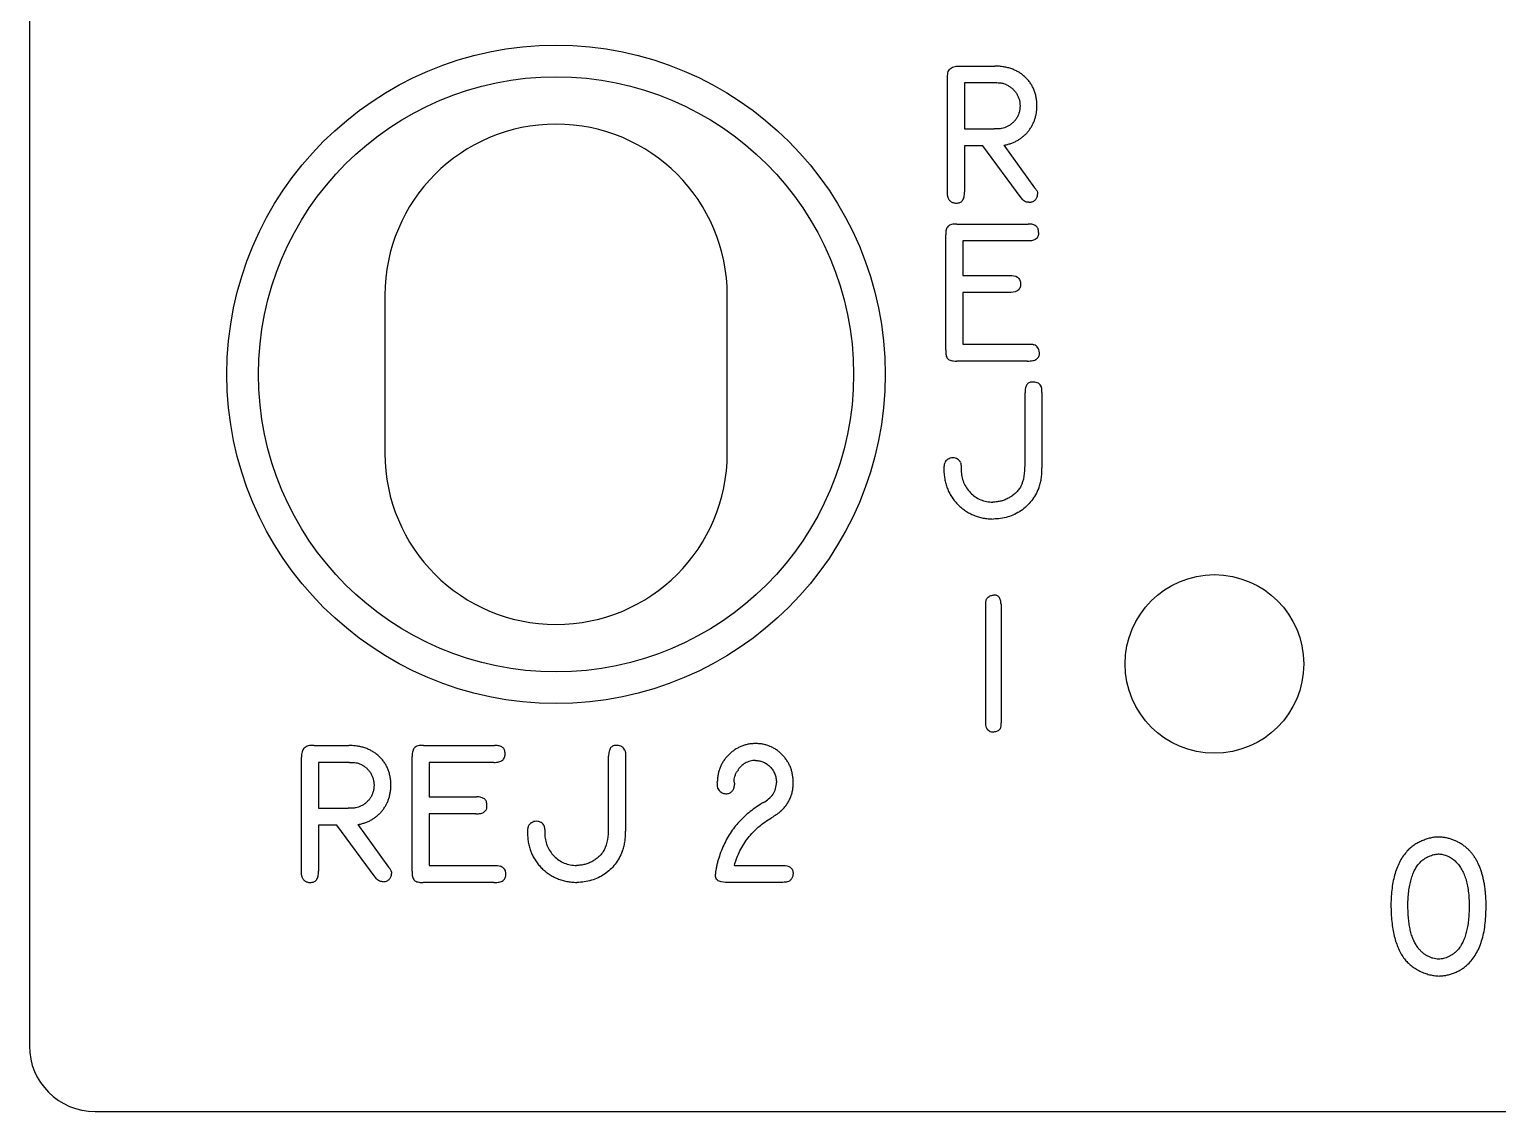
# Model space of a CAD drawing. Header units: inches. Extents: x -6.75 to 0, y -1.75 to 1.53.
# Drawn here: x -6.75 to -5.356, y -0.074 to 0.954 of the extents above; entities that cross this region are included whole.
import ezdxf

# ---------------------------------------------------------------- set-up
doc = ezdxf.new("R2010")
doc.units = ezdxf.units.IN
doc.header["$MEASUREMENT"] = 0

msp = doc.modelspace()

# ---------------------------------------------------------------- linework, layer by layer
at = {"color": 1, "linetype": 'Continuous', "lineweight": 25}
for p, q in [((-6.75, 1.4639), (-6.75, -0.0111)), ((-5.8783, 0.8003), (-5.8783, 0.9078)), ((-5.8665, 0.9191), (-5.8334, 0.9191)), ((-5.8328, 0.903), (-5.8622, 0.903)), ((-5.8622, 0.903), (-5.8622, 0.8594)), ((-5.8622, 0.8594), (-5.8342, 0.8594)), ((-5.8622, 0.8433), (-5.8622, 0.7996)), ((-5.8449, 0.8433), (-5.8622, 0.8433)), ((-5.8085, 0.7941), (-5.8449, 0.8433)), ((-5.825, 0.8439), (-5.7958, 0.8036)), ((-5.8695, 0.7691), (-5.8019, 0.7691)), ((-5.8801, 0.6496), (-5.8801, 0.7587)), ((-5.864, 0.753), (-5.864, 0.7202)), ((-5.8026, 0.753), (-5.864, 0.753)), ((-5.864, 0.7202), (-5.8191, 0.7202)), ((-6.4125, 0.7014), (-6.4125, 0.5514)), ((-6.0875, 0.5514), (-6.0875, 0.7014)), ((-5.864, 0.7042), (-5.864, 0.655)), ((-5.8198, 0.7042), (-5.864, 0.7042)), ((-5.864, 0.655), (-5.8017, 0.655)), ((-5.8026, 0.639), (-5.8699, 0.639)), ((-5.8048, 0.54), (-5.8048, 0.6088)), ((-5.7887, 0.609), (-5.7888, 0.5377)), ((-5.8419, 0.2956), (-5.8419, 0.4075)), ((-5.8276, 0.4081), (-5.8276, 0.2957)), ((-6.4797, 0.2741), (-6.4467, 0.2741)), ((-6.3759, 0.2741), (-6.3083, 0.2741)), ((-6.4916, 0.1553), (-6.4916, 0.2628)), ((-6.446, 0.258), (-6.4755, 0.258)), ((-6.4755, 0.258), (-6.4755, 0.2144)), ((-6.3866, 0.1546), (-6.3866, 0.2637)), ((-6.3705, 0.258), (-6.3705, 0.2252)), ((-6.3091, 0.258), (-6.3705, 0.258)), ((-6.2001, 0.195), (-6.2001, 0.2638)), ((-6.184, 0.264), (-6.1841, 0.1927)), ((-6.0807, 0.2383), (-6.0807, 0.2371)), ((-6.3705, 0.2252), (-6.3255, 0.2252)), ((-6.4755, 0.2144), (-6.4475, 0.2144)), ((-6.3705, 0.2092), (-6.3705, 0.16)), ((-6.3263, 0.2092), (-6.3705, 0.2092)), ((-6.4755, 0.1983), (-6.4755, 0.1546)), ((-6.4582, 0.1983), (-6.4755, 0.1983)), ((-6.4218, 0.1491), (-6.4582, 0.1983)), ((-6.4383, 0.1989), (-6.409, 0.1586)), ((-5.4122, 0.171), (-5.4121, 0.171)), ((-6.3705, 0.16), (-6.3082, 0.16)), ((-6.0807, 0.16), (-6.0341, 0.16)), ((-6.3091, 0.144), (-6.3763, 0.144)), ((-6.036, 0.144), (-6.0871, 0.144)), ((-6.6875, -0.0736), (-5.3375, -0.0736))]:
    msp.add_line(p, q, dxfattribs=at)
for centre, radius in [((-6.25, 0.6264), 0.3125), ((-6.25, 0.6264), 0.2825), ((-5.625, 0.3514), 0.0848)]:
    msp.add_circle(centre, radius, dxfattribs=at)
for centre, radius, start, end in [((-6.25, 0.7014), 0.1625, 0, 180), ((-6.25, 0.5514), 0.1625, 180, 0), ((-6.6875, -0.0111), 0.0625, 180, 270)]:
    msp.add_arc(centre, radius, start, end, dxfattribs=at)
for points, knots in [([(-5.8783, 0.9078), (-5.8784, 0.9094), (-5.8784, 0.911), (-5.8776, 0.9142), (-5.8768, 0.9156), (-5.8744, 0.9178), (-5.8728, 0.9184), (-5.8697, 0.9191), (-5.8681, 0.9191), (-5.8665, 0.9191)], [0, 0, 0, 0, 0.25, 0.25, 0.5, 0.5, 0.75, 0.75, 1, 1, 1, 1]), ([(-5.7935, 0.8816), (-5.7935, 0.883), (-5.7936, 0.8857), (-5.7942, 0.8896), (-5.7951, 0.8933), (-5.7964, 0.8968), (-5.7979, 0.9001), (-5.7998, 0.9031), (-5.8021, 0.906), (-5.8047, 0.9086), (-5.8075, 0.9111), (-5.8105, 0.9132), (-5.8138, 0.9149), (-5.8173, 0.9164), (-5.821, 0.9176), (-5.825, 0.9184), (-5.8291, 0.9189), (-5.832, 0.919), (-5.8334, 0.9191)], [0, 0, 0, 0, 0.066973, 0.130798, 0.192516, 0.252737, 0.311919, 0.370508, 0.42962, 0.489933, 0.550435, 0.610788, 0.671641, 0.733202, 0.796041, 0.861499, 0.929372, 1, 1, 1, 1]), ([(-5.8223, 0.9012), (-5.8231, 0.9016), (-5.8239, 0.9019), (-5.8248, 0.9022), (-5.8259, 0.9025), (-5.827, 0.9027), (-5.8281, 0.9029), (-5.8297, 0.903), (-5.8312, 0.903), (-5.8328, 0.903)], [0, 0, 0, 0, 0.0000688411, 0.0000688411, 0.0000688411, 0.0001561212, 0.0001561212, 0.0001561212, 0.0002739512, 0.0002739512, 0.0002739512, 0.0002739512]), ([(-5.8223, 0.9012), (-5.8213, 0.9007), (-5.8195, 0.8998), (-5.817, 0.8979), (-5.8148, 0.8957), (-5.813, 0.8933), (-5.8115, 0.8905), (-5.8103, 0.8876), (-5.8097, 0.8846), (-5.8096, 0.8825), (-5.8095, 0.8814)], [0, 0, 0, 0, 0.125904, 0.249604, 0.372836, 0.49813, 0.624034, 0.747355, 0.872016, 1, 1, 1, 1]), ([(-5.825, 0.8439), (-5.8238, 0.8441), (-5.8215, 0.8446), (-5.8182, 0.8456), (-5.815, 0.8469), (-5.8121, 0.8483), (-5.8093, 0.8501), (-5.8067, 0.852), (-5.8043, 0.8542), (-5.8021, 0.8567), (-5.8001, 0.8593), (-5.7983, 0.862), (-5.7969, 0.8649), (-5.7956, 0.868), (-5.7947, 0.8712), (-5.794, 0.8745), (-5.7936, 0.878), (-5.7935, 0.8804), (-5.7935, 0.8816)], [0, 0, 0, 0, 0.066823, 0.131788, 0.194663, 0.256363, 0.316702, 0.377259, 0.437653, 0.498791, 0.559666, 0.620287, 0.681045, 0.741769, 0.803758, 0.867274, 0.932523, 1, 1, 1, 1]), ([(-5.8095, 0.8814), (-5.8096, 0.8804), (-5.8097, 0.8783), (-5.8103, 0.8752), (-5.8113, 0.8724), (-5.8127, 0.8696), (-5.8145, 0.8672), (-5.8166, 0.865), (-5.819, 0.8631), (-5.8208, 0.8621), (-5.8217, 0.8616)], [0, 0, 0, 0, 0.129766, 0.254879, 0.378796, 0.503888, 0.628963, 0.751585, 0.874137, 1, 1, 1, 1]), ([(-5.8217, 0.8616), (-5.8225, 0.8612), (-5.8241, 0.8604), (-5.8264, 0.8598), (-5.8284, 0.8596), (-5.8301, 0.8594), (-5.8321, 0.8594), (-5.8335, 0.8594), (-5.8342, 0.8594)], [0, 0, 0, 0, 0.211517, 0.424706, 0.540005, 0.674698, 0.828583, 1, 1, 1, 1]), ([(-5.8781, 0.7949), (-5.8782, 0.7953), (-5.8783, 0.7958), (-5.8783, 0.7962), (-5.8783, 0.7967), (-5.8783, 0.7972), (-5.8783, 0.7976), (-5.8783, 0.7985), (-5.8783, 0.7994), (-5.8783, 0.8003)], [0, 0, 0, 0, 0.000034626, 0.000034626, 0.000034626, 0.0000690901, 0.0000690901, 0.0000690901, 0.0001376186, 0.0001376186, 0.0001376186, 0.0001376186]), ([(-5.8781, 0.7949), (-5.878, 0.7945), (-5.8778, 0.7936), (-5.8772, 0.7925), (-5.8764, 0.7914), (-5.8754, 0.7906), (-5.8742, 0.7899), (-5.873, 0.7894), (-5.8716, 0.789), (-5.8707, 0.789), (-5.8702, 0.789)], [0, 0, 0, 0, 0.123382, 0.242383, 0.362517, 0.483943, 0.610435, 0.7381, 0.865248, 1, 1, 1, 1]), ([(-5.8702, 0.789), (-5.8695, 0.789), (-5.8683, 0.789), (-5.8667, 0.7895), (-5.8652, 0.7902), (-5.8641, 0.7914), (-5.8632, 0.793), (-5.8626, 0.7949), (-5.8623, 0.7971), (-5.8622, 0.7987), (-5.8622, 0.7996)], [0, 0, 0, 0, 0.124533, 0.234464, 0.339256, 0.44299, 0.557001, 0.686182, 0.832719, 1, 1, 1, 1]), ([(-5.8011, 0.7897), (-5.8005, 0.7897), (-5.7994, 0.7898), (-5.7979, 0.7902), (-5.7965, 0.7909), (-5.7952, 0.7918), (-5.7942, 0.793), (-5.7935, 0.7943), (-5.793, 0.7958), (-5.7929, 0.7969), (-5.7929, 0.7974)], [0, 0, 0, 0, 0.135646, 0.261721, 0.384461, 0.506394, 0.629134, 0.747998, 0.871067, 1, 1, 1, 1]), ([(-5.7958, 0.8036), (-5.7957, 0.8035), (-5.7957, 0.8034), (-5.7956, 0.8033), (-5.7955, 0.8032), (-5.7955, 0.8032), (-5.7954, 0.8031), (-5.7953, 0.8029), (-5.7951, 0.8028), (-5.795, 0.8026)], [0, 0, 0, 0, 0.00000791584, 0.00000791584, 0.00000791584, 0.00001586224, 0.00001586224, 0.00001586224, 0.0000314498, 0.0000314498, 0.0000314498, 0.0000314498]), ([(-5.795, 0.8026), (-5.7944, 0.8019), (-5.7938, 0.8011), (-5.793, 0.7994), (-5.7929, 0.7984), (-5.7929, 0.7974)], [0, 0, 0, 0, 0.5, 0.5, 1, 1, 1, 1]), ([(-5.8011, 0.7897), (-5.8026, 0.7897), (-5.8042, 0.7899), (-5.8067, 0.7917), (-5.8076, 0.7929), (-5.8085, 0.7941)], [0, 0, 0, 0, 0.5, 0.5, 1, 1, 1, 1]), ([(-5.8695, 0.7691), (-5.8704, 0.7691), (-5.8721, 0.7691), (-5.8745, 0.7688), (-5.8764, 0.7681), (-5.878, 0.767), (-5.8791, 0.7655), (-5.8798, 0.7636), (-5.8802, 0.7612), (-5.8801, 0.7596), (-5.8801, 0.7587)], [0, 0, 0, 0, 0.158475, 0.290809, 0.404793, 0.504294, 0.603438, 0.71593, 0.846951, 1, 1, 1, 1]), ([(-5.7919, 0.7612), (-5.7919, 0.7618), (-5.7919, 0.763), (-5.7924, 0.7647), (-5.7932, 0.7661), (-5.7943, 0.7673), (-5.7958, 0.7681), (-5.7975, 0.7687), (-5.7996, 0.769), (-5.8011, 0.7691), (-5.8019, 0.7691)], [0, 0, 0, 0, 0.127949, 0.244376, 0.350945, 0.457708, 0.570541, 0.696023, 0.83727, 1, 1, 1, 1]), ([(-5.7919, 0.7612), (-5.7919, 0.7599), (-5.792, 0.7586), (-5.7931, 0.7562), (-5.794, 0.7552), (-5.7974, 0.7532), (-5.8001, 0.753), (-5.8026, 0.753)], [0, 0, 0, 0, 0.25, 0.25, 0.5, 0.5, 1, 1, 1, 1]), ([(-5.8091, 0.7121), (-5.8091, 0.7108), (-5.8092, 0.7095), (-5.8103, 0.7072), (-5.8112, 0.7062), (-5.8146, 0.7043), (-5.8173, 0.7042), (-5.8198, 0.7042)], [0, 0, 0, 0, 0.25, 0.25, 0.5, 0.5, 1, 1, 1, 1]), ([(-5.8191, 0.7202), (-5.8166, 0.7202), (-5.814, 0.72), (-5.8109, 0.7179), (-5.8101, 0.7169), (-5.8092, 0.7146), (-5.8091, 0.7133), (-5.8091, 0.7121)], [0, 0, 0, 0, 0.5, 0.5, 0.75, 0.75, 1, 1, 1, 1]), ([(-5.8801, 0.6496), (-5.8801, 0.6487), (-5.8802, 0.647), (-5.8799, 0.6446), (-5.8793, 0.6427), (-5.8782, 0.6411), (-5.8767, 0.64), (-5.8748, 0.6393), (-5.8724, 0.639), (-5.8708, 0.639), (-5.8699, 0.639)], [0, 0, 0, 0, 0.1575555, 0.290235, 0.4036457, 0.503589, 0.6031726, 0.7146687, 0.8462716, 1, 1, 1, 1]), ([(-5.8026, 0.639), (-5.8017, 0.639), (-5.8, 0.639), (-5.7975, 0.6393), (-5.7955, 0.6399), (-5.7938, 0.6407), (-5.7925, 0.6419), (-5.7916, 0.6434), (-5.7911, 0.6451), (-5.7911, 0.6463), (-5.7911, 0.6469)], [0, 0, 0, 0, 0.173125, 0.323785, 0.453731, 0.568336, 0.6727, 0.774463, 0.880539, 1, 1, 1, 1]), ([(-5.7911, 0.6469), (-5.7912, 0.6478), (-5.7914, 0.6495), (-5.7925, 0.6517), (-5.7942, 0.6535), (-5.7956, 0.6541), (-5.7964, 0.6545)], [0, 0, 0, 0, 0.269511, 0.509617, 0.744319, 1, 1, 1, 1]), ([(-5.7968, 0.6191), (-5.7974, 0.6191), (-5.7986, 0.6191), (-5.8003, 0.6187), (-5.8018, 0.6179), (-5.803, 0.6168), (-5.8038, 0.6152), (-5.8044, 0.6134), (-5.8048, 0.6112), (-5.8048, 0.6097), (-5.8048, 0.6088)], [0, 0, 0, 0, 0.1276062, 0.2399792, 0.3449207, 0.4497112, 0.5632677, 0.6902105, 0.834838, 1, 1, 1, 1]), ([(-5.7893, 0.6145), (-5.7897, 0.6152), (-5.7904, 0.6165), (-5.7921, 0.618), (-5.7943, 0.6189), (-5.7959, 0.619), (-5.7968, 0.6191)], [0, 0, 0, 0, 0.248224, 0.482022, 0.725814, 1, 1, 1, 1]), ([(-5.7887, 0.609), (-5.7887, 0.6097), (-5.7888, 0.6109), (-5.7889, 0.6125), (-5.789, 0.6136), (-5.7892, 0.6142), (-5.7893, 0.6145)], [0, 0, 0, 0, 0.377153, 0.64151, 0.831505, 1, 1, 1, 1]), ([(-5.8732, 0.5471), (-5.8741, 0.547), (-5.8758, 0.5469), (-5.878, 0.5458), (-5.88, 0.5443), (-5.8807, 0.5429), (-5.881, 0.5422)], [0, 0, 0, 0, 0.259101, 0.518479, 0.768719, 1, 1, 1, 1]), ([(-5.866, 0.5426), (-5.8663, 0.5432), (-5.8669, 0.5445), (-5.8688, 0.5459), (-5.8709, 0.5469), (-5.8724, 0.547), (-5.8732, 0.5471)], [0, 0, 0, 0, 0.227779, 0.475376, 0.73674, 1, 1, 1, 1]), ([(-5.881, 0.5422), (-5.8812, 0.5418), (-5.8815, 0.5409), (-5.8817, 0.5394), (-5.8818, 0.5376), (-5.8818, 0.5362), (-5.8818, 0.5355)], [0, 0, 0, 0, 0.1832499, 0.4073164, 0.6790368, 1, 1, 1, 1]), ([(-5.8818, 0.5355), (-5.8818, 0.5339), (-5.8816, 0.5307), (-5.8809, 0.526), (-5.8798, 0.5215), (-5.8783, 0.5172), (-5.8764, 0.5132), (-5.874, 0.5094), (-5.8713, 0.5057), (-5.8683, 0.5024), (-5.8649, 0.4994), (-5.8612, 0.4967), (-5.8574, 0.4944), (-5.8533, 0.4925), (-5.849, 0.491), (-5.8445, 0.4899), (-5.8398, 0.4892), (-5.8366, 0.4891), (-5.8349, 0.489)], [0, 0, 0, 0, 0.066702, 0.131354, 0.193974, 0.255188, 0.315604, 0.376052, 0.437079, 0.499173, 0.561293, 0.6224, 0.683112, 0.743876, 0.805327, 0.86832, 0.932914, 1, 1, 1, 1]), ([(-5.866, 0.5426), (-5.8659, 0.542), (-5.8658, 0.5414), (-5.8657, 0.5408), (-5.8656, 0.5402), (-5.8655, 0.5396), (-5.8655, 0.539), (-5.8654, 0.5378), (-5.8654, 0.5366), (-5.8654, 0.5353)], [0, 0, 0, 0, 0.0000465296, 0.0000465296, 0.0000465296, 0.0000932337, 0.0000932337, 0.0000932337, 0.0001859526, 0.0001859526, 0.0001859526, 0.0001859526]), ([(-5.8654, 0.5353), (-5.8653, 0.5334), (-5.8652, 0.5314), (-5.8644, 0.5275), (-5.8639, 0.5257), (-5.8616, 0.5201), (-5.8594, 0.5168), (-5.8538, 0.5112), (-5.8505, 0.5089), (-5.8451, 0.5066), (-5.8432, 0.5061), (-5.8393, 0.5053), (-5.8373, 0.5052), (-5.8353, 0.505)], [0, 0, 0, 0, 0.125, 0.125, 0.25, 0.25, 0.5, 0.5, 0.75, 0.75, 0.875, 0.875, 1, 1, 1, 1]), ([(-5.8087, 0.52), (-5.8071, 0.523), (-5.8061, 0.5264), (-5.805, 0.5332), (-5.8049, 0.5366), (-5.8048, 0.54)], [0, 0, 0, 0, 0.5, 0.5, 1, 1, 1, 1]), ([(-5.7918, 0.5182), (-5.7913, 0.5197), (-5.7903, 0.5226), (-5.7893, 0.5273), (-5.7888, 0.5323), (-5.7888, 0.5358), (-5.7888, 0.5377)], [0, 0, 0, 0, 0.236978, 0.470452, 0.717296, 1, 1, 1, 1]), ([(-5.8087, 0.52), (-5.8094, 0.5189), (-5.8109, 0.5167), (-5.8135, 0.5138), (-5.8166, 0.5112), (-5.8199, 0.5091), (-5.8235, 0.5073), (-5.8273, 0.506), (-5.8313, 0.5053), (-5.834, 0.5051), (-5.8353, 0.505)], [0, 0, 0, 0, 0.123902, 0.247139, 0.370054, 0.495925, 0.622229, 0.747759, 0.872633, 1, 1, 1, 1]), ([(-5.7918, 0.5182), (-5.7936, 0.514), (-5.7958, 0.5099), (-5.8001, 0.5045), (-5.8017, 0.5027), (-5.805, 0.4996), (-5.8068, 0.4982), (-5.8125, 0.4943), (-5.8168, 0.4923), (-5.8256, 0.4897), (-5.8303, 0.4891), (-5.8349, 0.489)], [0, 0, 0, 0, 0.25, 0.25, 0.375, 0.375, 0.5, 0.5, 0.75, 0.75, 1, 1, 1, 1]), ([(-5.8419, 0.4075), (-5.8419, 0.4086), (-5.8419, 0.4096), (-5.8418, 0.4117), (-5.8415, 0.4127), (-5.841, 0.4136)], [0, 0, 0, 0, 0.5, 0.5, 1, 1, 1, 1]), ([(-5.841, 0.4136), (-5.8402, 0.4145), (-5.8393, 0.4154), (-5.8371, 0.4165), (-5.8359, 0.4167), (-5.8347, 0.4168)], [0, 0, 0, 0, 0.5, 0.5, 1, 1, 1, 1]), ([(-5.8276, 0.4081), (-5.8277, 0.4088), (-5.8277, 0.4101), (-5.828, 0.4119), (-5.8286, 0.4135), (-5.8294, 0.4148), (-5.8304, 0.4157), (-5.8316, 0.4164), (-5.8331, 0.4168), (-5.8341, 0.4168), (-5.8347, 0.4168)], [0, 0, 0, 0, 0.162266, 0.305615, 0.430323, 0.543971, 0.64987, 0.758279, 0.872012, 1, 1, 1, 1]), ([(-5.8414, 0.2907), (-5.8417, 0.2915), (-5.8419, 0.2923), (-5.8419, 0.294), (-5.8419, 0.2948), (-5.8419, 0.2956)], [0, 0, 0, 0, 0.5, 0.5, 1, 1, 1, 1]), ([(-5.8276, 0.2957), (-5.8276, 0.2952), (-5.8276, 0.2947), (-5.8277, 0.2942), (-5.8277, 0.2937), (-5.8277, 0.2932), (-5.8277, 0.2927), (-5.8278, 0.2918), (-5.8281, 0.2908), (-5.8284, 0.2899)], [0, 0, 0, 0, 0.0000369967, 0.0000369967, 0.0000369967, 0.000074036, 0.000074036, 0.000074036, 0.0001478429, 0.0001478429, 0.0001478429, 0.0001478429]), ([(-5.8414, 0.2907), (-5.8411, 0.2902), (-5.8404, 0.289), (-5.8387, 0.2878), (-5.8368, 0.2869), (-5.8354, 0.2868), (-5.8347, 0.2867)], [0, 0, 0, 0, 0.232738, 0.479688, 0.740584, 1, 1, 1, 1]), ([(-5.8284, 0.2899), (-5.8288, 0.2895), (-5.8292, 0.289), (-5.8301, 0.2882), (-5.8306, 0.2879), (-5.8322, 0.2871), (-5.8335, 0.2868), (-5.8347, 0.2867)], [0, 0, 0, 0, 0.25, 0.25, 0.5, 0.5, 1, 1, 1, 1]), ([(-6.4797, 0.2741), (-6.4807, 0.2741), (-6.4826, 0.2741), (-6.4851, 0.2737), (-6.4873, 0.2729), (-6.4891, 0.2716), (-6.4904, 0.27), (-6.4912, 0.2679), (-6.4916, 0.2655), (-6.4916, 0.2638), (-6.4916, 0.2628)], [0, 0, 0, 0, 0.15381, 0.286923, 0.403921, 0.512584, 0.619487, 0.731595, 0.857204, 1, 1, 1, 1]), ([(-6.4067, 0.2366), (-6.4068, 0.238), (-6.4069, 0.2407), (-6.4075, 0.2446), (-6.4084, 0.2483), (-6.4096, 0.2518), (-6.4112, 0.2551), (-6.4131, 0.2581), (-6.4153, 0.261), (-6.4179, 0.2636), (-6.4207, 0.2661), (-6.4238, 0.2682), (-6.4271, 0.2699), (-6.4306, 0.2714), (-6.4343, 0.2726), (-6.4383, 0.2734), (-6.4424, 0.2739), (-6.4452, 0.274), (-6.4467, 0.2741)], [0, 0, 0, 0, 0.066973, 0.130798, 0.192516, 0.252737, 0.311919, 0.370508, 0.42962, 0.489933, 0.550435, 0.610788, 0.671641, 0.733202, 0.796041, 0.861499, 0.929372, 1, 1, 1, 1]), ([(-6.3759, 0.2741), (-6.3769, 0.2741), (-6.3786, 0.2741), (-6.381, 0.2738), (-6.3829, 0.2731), (-6.3845, 0.272), (-6.3855, 0.2705), (-6.3862, 0.2686), (-6.3866, 0.2662), (-6.3866, 0.2646), (-6.3866, 0.2637)], [0, 0, 0, 0, 0.1584754, 0.2908085, 0.4047928, 0.5042943, 0.6034377, 0.71593, 0.8469512, 1, 1, 1, 1]), ([(-6.3091, 0.258), (-6.3082, 0.258), (-6.3066, 0.258), (-6.3044, 0.2584), (-6.3025, 0.259), (-6.3009, 0.2599), (-6.2997, 0.2611), (-6.2989, 0.2626), (-6.2984, 0.2643), (-6.2984, 0.2655), (-6.2984, 0.2662)], [0, 0, 0, 0, 0.165457, 0.309794, 0.436779, 0.550431, 0.656267, 0.761771, 0.873844, 1, 1, 1, 1]), ([(-6.2984, 0.2662), (-6.2984, 0.2668), (-6.2984, 0.268), (-6.2989, 0.2697), (-6.2996, 0.2711), (-6.3007, 0.2723), (-6.3022, 0.2731), (-6.304, 0.2737), (-6.3061, 0.274), (-6.3075, 0.2741), (-6.3083, 0.2741)], [0, 0, 0, 0, 0.127949, 0.244376, 0.350945, 0.457708, 0.570541, 0.696023, 0.83727, 1, 1, 1, 1]), ([(-6.1921, 0.2741), (-6.1927, 0.2741), (-6.194, 0.2741), (-6.1957, 0.2737), (-6.1971, 0.2729), (-6.1983, 0.2718), (-6.1991, 0.2702), (-6.1998, 0.2684), (-6.2001, 0.2662), (-6.2001, 0.2647), (-6.2001, 0.2638)], [0, 0, 0, 0, 0.1276062, 0.2399792, 0.3449207, 0.4497112, 0.5632677, 0.6902105, 0.834838, 1, 1, 1, 1]), ([(-6.1846, 0.2695), (-6.185, 0.2702), (-6.1857, 0.2715), (-6.1875, 0.273), (-6.1897, 0.2739), (-6.1913, 0.274), (-6.1921, 0.2741)], [0, 0, 0, 0, 0.248224, 0.482022, 0.725814, 1, 1, 1, 1]), ([(-6.1846, 0.2695), (-6.1845, 0.2691), (-6.1844, 0.2686), (-6.1843, 0.2682), (-6.1842, 0.2677), (-6.1842, 0.2673), (-6.1841, 0.2668), (-6.1841, 0.2659), (-6.1841, 0.2649), (-6.184, 0.264)], [0, 0, 0, 0, 0.0000355894, 0.0000355894, 0.0000355894, 0.0000711108, 0.0000711108, 0.0000711108, 0.0001414926, 0.0001414926, 0.0001414926, 0.0001414926]), ([(-6.0606, 0.2759), (-6.0618, 0.2758), (-6.0642, 0.2757), (-6.0678, 0.2752), (-6.0712, 0.2743), (-6.0745, 0.2731), (-6.0776, 0.2716), (-6.0806, 0.2698), (-6.0835, 0.2677), (-6.0861, 0.2653), (-6.0885, 0.2627), (-6.0907, 0.2599), (-6.0925, 0.2569), (-6.094, 0.2538), (-6.0953, 0.2505), (-6.0961, 0.247), (-6.0967, 0.2434), (-6.0969, 0.2409), (-6.0969, 0.2396)], [0, 0, 0, 0, 0.065284, 0.128637, 0.190257, 0.250958, 0.312113, 0.372992, 0.434444, 0.497822, 0.560799, 0.622851, 0.683988, 0.745143, 0.806651, 0.869234, 0.933724, 1, 1, 1, 1]), ([(-6.0248, 0.2389), (-6.0248, 0.2402), (-6.025, 0.2427), (-6.0255, 0.2465), (-6.0263, 0.25), (-6.0275, 0.2534), (-6.029, 0.2567), (-6.0308, 0.2597), (-6.0329, 0.2626), (-6.0352, 0.2652), (-6.0378, 0.2676), (-6.0406, 0.2698), (-6.0435, 0.2716), (-6.0466, 0.2731), (-6.0499, 0.2743), (-6.0533, 0.2752), (-6.0569, 0.2757), (-6.0593, 0.2758), (-6.0606, 0.2759)], [0, 0, 0, 0, 0.068292, 0.134147, 0.198108, 0.260262, 0.322137, 0.383454, 0.444594, 0.507215, 0.569405, 0.630345, 0.690227, 0.750079, 0.810537, 0.87174, 0.934665, 1, 1, 1, 1]), ([(-6.446, 0.258), (-6.4449, 0.258), (-6.4429, 0.258), (-6.4401, 0.2577), (-6.4377, 0.2572), (-6.4362, 0.2565), (-6.4355, 0.2562)], [0, 0, 0, 0, 0.314928, 0.565668, 0.78212, 1, 1, 1, 1]), ([(-6.4355, 0.2562), (-6.4346, 0.2557), (-6.4327, 0.2548), (-6.4303, 0.2529), (-6.4281, 0.2507), (-6.4262, 0.2483), (-6.4248, 0.2455), (-6.4236, 0.2426), (-6.423, 0.2396), (-6.4229, 0.2375), (-6.4228, 0.2364)], [0, 0, 0, 0, 0.125904, 0.249604, 0.372836, 0.49813, 0.624034, 0.747355, 0.872016, 1, 1, 1, 1]), ([(-6.0607, 0.2598), (-6.0625, 0.2598), (-6.0642, 0.2596), (-6.0675, 0.2587), (-6.0691, 0.258), (-6.072, 0.2563), (-6.0734, 0.2552), (-6.0759, 0.2528), (-6.0769, 0.2514), (-6.0779, 0.2499)], [0, 0, 0, 0, 0.25, 0.25, 0.5, 0.5, 0.75, 0.75, 1, 1, 1, 1]), ([(-6.0607, 0.2598), (-6.0594, 0.2597), (-6.0567, 0.2596), (-6.0529, 0.2584), (-6.0496, 0.2564), (-6.0466, 0.2538), (-6.0441, 0.2507), (-6.0423, 0.2472), (-6.0411, 0.2432), (-6.0409, 0.2405), (-6.0408, 0.239)], [0, 0, 0, 0, 0.1274489, 0.2490288, 0.3692167, 0.4929553, 0.6177261, 0.7409182, 0.8664787, 1, 1, 1, 1]), ([(-6.0963, 0.2333), (-6.0964, 0.2338), (-6.0966, 0.2343), (-6.0966, 0.2349), (-6.0967, 0.2354), (-6.0968, 0.2359), (-6.0968, 0.2365), (-6.0969, 0.2375), (-6.0969, 0.2386), (-6.0969, 0.2396)], [0, 0, 0, 0, 0.0000405893, 0.0000405893, 0.0000405893, 0.0000811897, 0.0000811897, 0.0000811897, 0.000162055, 0.000162055, 0.000162055, 0.000162055]), ([(-6.0887, 0.2282), (-6.0881, 0.2282), (-6.087, 0.2283), (-6.0854, 0.2288), (-6.084, 0.2295), (-6.0828, 0.2305), (-6.0819, 0.2318), (-6.0812, 0.2333), (-6.0808, 0.2351), (-6.0807, 0.2364), (-6.0807, 0.2371)], [0, 0, 0, 0, 0.134859, 0.257446, 0.368957, 0.480291, 0.593034, 0.714904, 0.850557, 1, 1, 1, 1]), ([(-6.0809, 0.2396), (-6.0809, 0.2404), (-6.0809, 0.2421), (-6.0803, 0.2447), (-6.0793, 0.2474), (-6.0783, 0.2491), (-6.0779, 0.2499)], [0, 0, 0, 0, 0.208179, 0.460633, 0.731238, 1, 1, 1, 1]), ([(-6.0809, 0.2396), (-6.0809, 0.2395), (-6.0809, 0.2394), (-6.0809, 0.2393), (-6.0809, 0.2392), (-6.0809, 0.2391), (-6.0808, 0.2389), (-6.0808, 0.2387), (-6.0808, 0.2385), (-6.0807, 0.2383)], [0, 0, 0, 0, 0.0000090152, 0.0000090152, 0.0000090152, 0.00001803999, 0.00001803999, 0.00001803999, 0.00003585307, 0.00003585307, 0.00003585307, 0.00003585307]), ([(-6.0532, 0.2198), (-6.0514, 0.2209), (-6.0497, 0.222), (-6.0467, 0.2245), (-6.0452, 0.226), (-6.0429, 0.2293), (-6.0421, 0.2311), (-6.041, 0.235), (-6.0409, 0.237), (-6.0408, 0.239)], [0, 0, 0, 0, 0.25, 0.25, 0.5, 0.5, 0.75, 0.75, 1, 1, 1, 1]), ([(-6.0368, 0.2115), (-6.0359, 0.2124), (-6.034, 0.2141), (-6.0316, 0.2171), (-6.0296, 0.2203), (-6.0278, 0.2237), (-6.0265, 0.2273), (-6.0255, 0.231), (-6.0249, 0.2349), (-6.0248, 0.2375), (-6.0248, 0.2389)], [0, 0, 0, 0, 0.124801, 0.247684, 0.370571, 0.494307, 0.619104, 0.743742, 0.870234, 1, 1, 1, 1]), ([(-6.4383, 0.1989), (-6.4371, 0.1991), (-6.4348, 0.1996), (-6.4315, 0.2006), (-6.4283, 0.2019), (-6.4253, 0.2033), (-6.4226, 0.2051), (-6.42, 0.207), (-6.4175, 0.2092), (-6.4153, 0.2117), (-6.4134, 0.2143), (-6.4116, 0.217), (-6.4101, 0.2199), (-6.4089, 0.223), (-6.408, 0.2262), (-6.4073, 0.2295), (-6.4068, 0.233), (-6.4068, 0.2354), (-6.4067, 0.2366)], [0, 0, 0, 0, 0.066823, 0.131788, 0.194663, 0.256363, 0.316702, 0.377259, 0.437653, 0.498791, 0.559666, 0.620287, 0.681045, 0.741769, 0.803758, 0.867274, 0.932523, 1, 1, 1, 1]), ([(-6.4228, 0.2364), (-6.4228, 0.2354), (-6.4229, 0.2333), (-6.4236, 0.2302), (-6.4246, 0.2274), (-6.426, 0.2246), (-6.4278, 0.2222), (-6.4299, 0.22), (-6.4322, 0.2181), (-6.434, 0.2171), (-6.4349, 0.2166)], [0, 0, 0, 0, 0.129766, 0.254879, 0.378796, 0.503888, 0.628963, 0.751585, 0.874137, 1, 1, 1, 1]), ([(-6.3156, 0.2171), (-6.3156, 0.2178), (-6.3156, 0.219), (-6.3161, 0.2207), (-6.3168, 0.2222), (-6.318, 0.2233), (-6.3194, 0.2242), (-6.3212, 0.2248), (-6.3233, 0.2252), (-6.3248, 0.2252), (-6.3255, 0.2252)], [0, 0, 0, 0, 0.131943, 0.2486429, 0.3571211, 0.4637699, 0.5760776, 0.6998693, 0.8395407, 1, 1, 1, 1]), ([(-6.0963, 0.2333), (-6.096, 0.2326), (-6.0953, 0.2312), (-6.0934, 0.2296), (-6.0912, 0.2284), (-6.0895, 0.2282), (-6.0887, 0.2282)], [0, 0, 0, 0, 0.233221, 0.485788, 0.744723, 1, 1, 1, 1]), ([(-6.4349, 0.2166), (-6.4357, 0.2162), (-6.4374, 0.2154), (-6.4397, 0.2148), (-6.4416, 0.2146), (-6.4434, 0.2144), (-6.4453, 0.2144), (-6.4467, 0.2144), (-6.4475, 0.2144)], [0, 0, 0, 0, 0.211517, 0.424706, 0.540005, 0.674698, 0.828583, 1, 1, 1, 1]), ([(-6.3263, 0.2092), (-6.3254, 0.2092), (-6.3238, 0.2092), (-6.3216, 0.2095), (-6.3197, 0.2101), (-6.3181, 0.2109), (-6.3169, 0.2121), (-6.316, 0.2135), (-6.3156, 0.2152), (-6.3156, 0.2165), (-6.3156, 0.2171)], [0, 0, 0, 0, 0.168552, 0.315088, 0.4421, 0.555383, 0.660426, 0.764842, 0.875178, 1, 1, 1, 1]), ([(-6.0532, 0.2198), (-6.0554, 0.2185), (-6.0597, 0.2158), (-6.0657, 0.2114), (-6.0713, 0.2067), (-6.0762, 0.2017), (-6.0807, 0.1964), (-6.0848, 0.1906), (-6.0885, 0.1843), (-6.0906, 0.1799), (-6.0916, 0.1777)], [0, 0, 0, 0, 0.133762, 0.262346, 0.386381, 0.506571, 0.625861, 0.747473, 0.871928, 1, 1, 1, 1]), ([(-6.0368, 0.2115), (-6.0375, 0.2109), (-6.0381, 0.2103), (-6.0388, 0.2098), (-6.0395, 0.2092), (-6.0402, 0.2087), (-6.0409, 0.2082), (-6.0424, 0.2072), (-6.0439, 0.2063), (-6.0454, 0.2054)], [0, 0, 0, 0, 0.0000671815, 0.0000671815, 0.0000671815, 0.0001344117, 0.0001344117, 0.0001344117, 0.000268253, 0.000268253, 0.000268253, 0.000268253]), ([(-6.2764, 0.1972), (-6.2765, 0.1968), (-6.2768, 0.1959), (-6.277, 0.1944), (-6.2772, 0.1926), (-6.2772, 0.1912), (-6.2772, 0.1905)], [0, 0, 0, 0, 0.1832499, 0.4073164, 0.6790368, 1, 1, 1, 1]), ([(-6.2686, 0.2021), (-6.2694, 0.202), (-6.2711, 0.2019), (-6.2733, 0.2008), (-6.2753, 0.1993), (-6.276, 0.1979), (-6.2764, 0.1972)], [0, 0, 0, 0, 0.259101, 0.518479, 0.768719, 1, 1, 1, 1]), ([(-6.2613, 0.1976), (-6.2616, 0.1982), (-6.2622, 0.1995), (-6.2641, 0.2009), (-6.2662, 0.2019), (-6.2678, 0.202), (-6.2686, 0.2021)], [0, 0, 0, 0, 0.227779, 0.475376, 0.73674, 1, 1, 1, 1]), ([(-6.2613, 0.1976), (-6.2612, 0.197), (-6.2611, 0.1964), (-6.261, 0.1958), (-6.2609, 0.1952), (-6.2608, 0.1946), (-6.2608, 0.194), (-6.2607, 0.1928), (-6.2607, 0.1916), (-6.2607, 0.1903)], [0, 0, 0, 0, 0.0000465296, 0.0000465296, 0.0000465296, 0.0000932337, 0.0000932337, 0.0000932337, 0.0001859526, 0.0001859526, 0.0001859526, 0.0001859526]), ([(-6.0807, 0.16), (-6.08, 0.1625), (-6.0785, 0.1673), (-6.0755, 0.174), (-6.072, 0.1804), (-6.0678, 0.1863), (-6.0631, 0.1918), (-6.0577, 0.1968), (-6.0519, 0.2014), (-6.0476, 0.2041), (-6.0454, 0.2054)], [0, 0, 0, 0, 0.128559, 0.253721, 0.376059, 0.497902, 0.619957, 0.743759, 0.869787, 1, 1, 1, 1]), ([(-6.2772, 0.1905), (-6.2771, 0.1889), (-6.2769, 0.1857), (-6.2762, 0.181), (-6.2751, 0.1765), (-6.2736, 0.1722), (-6.2717, 0.1682), (-6.2693, 0.1644), (-6.2666, 0.1607), (-6.2636, 0.1574), (-6.2602, 0.1544), (-6.2566, 0.1517), (-6.2527, 0.1494), (-6.2486, 0.1475), (-6.2443, 0.146), (-6.2398, 0.1449), (-6.2351, 0.1442), (-6.2319, 0.1441), (-6.2302, 0.144)], [0, 0, 0, 0, 0.066702, 0.131354, 0.193974, 0.255188, 0.315604, 0.376052, 0.437079, 0.499173, 0.561293, 0.6224, 0.683112, 0.743876, 0.805327, 0.86832, 0.932914, 1, 1, 1, 1]), ([(-6.2607, 0.1903), (-6.2606, 0.1884), (-6.2605, 0.1864), (-6.2597, 0.1825), (-6.2592, 0.1807), (-6.2569, 0.1751), (-6.2547, 0.1718), (-6.2491, 0.1662), (-6.2458, 0.1639), (-6.2404, 0.1616), (-6.2385, 0.1611), (-6.2346, 0.1603), (-6.2326, 0.1602), (-6.2306, 0.16)], [0, 0, 0, 0, 0.125, 0.125, 0.25, 0.25, 0.5, 0.5, 0.75, 0.75, 0.875, 0.875, 1, 1, 1, 1]), ([(-6.204, 0.175), (-6.2024, 0.178), (-6.2014, 0.1814), (-6.2003, 0.1882), (-6.2002, 0.1916), (-6.2001, 0.195)], [0, 0, 0, 0, 0.5, 0.5, 1, 1, 1, 1]), ([(-6.1871, 0.1732), (-6.1866, 0.1747), (-6.1856, 0.1776), (-6.1846, 0.1823), (-6.1841, 0.1873), (-6.1841, 0.1908), (-6.1841, 0.1927)], [0, 0, 0, 0, 0.236978, 0.470452, 0.717296, 1, 1, 1, 1]), ([(-5.4121, 0.187), (-5.4135, 0.187), (-5.4161, 0.1869), (-5.4201, 0.1862), (-5.4241, 0.185), (-5.428, 0.1835), (-5.4319, 0.1816), (-5.4355, 0.1794), (-5.4389, 0.1769), (-5.4409, 0.175), (-5.4419, 0.174)], [0.0001689, 0.0001689, 0.0001689, 0.0001689, 0.1188491, 0.2387709, 0.3633749, 0.491739, 0.6217702, 0.7484794, 0.8748144, 1, 1, 1, 1]), ([(-5.3863, 0.1774), (-5.3873, 0.1782), (-5.3892, 0.1796), (-5.3922, 0.1815), (-5.3954, 0.1832), (-5.3987, 0.1845), (-5.402, 0.1856), (-5.4054, 0.1864), (-5.4088, 0.1869), (-5.411, 0.187), (-5.4121, 0.187)], [0, 0, 0, 0, 0.1288972, 0.256024, 0.383031, 0.5107626, 0.6368643, 0.7599671, 0.8800174, 0.9996917, 0.9996917, 0.9996917, 0.9996917]), ([(-6.204, 0.175), (-6.2048, 0.1739), (-6.2062, 0.1717), (-6.2088, 0.1688), (-6.2119, 0.1662), (-6.2152, 0.1641), (-6.2188, 0.1623), (-6.2226, 0.161), (-6.2266, 0.1603), (-6.2293, 0.1601), (-6.2306, 0.16)], [0, 0, 0, 0, 0.123902, 0.247139, 0.370054, 0.495925, 0.622229, 0.747759, 0.872633, 1, 1, 1, 1]), ([(-6.1871, 0.1732), (-6.1889, 0.169), (-6.1911, 0.1649), (-6.1954, 0.1595), (-6.197, 0.1577), (-6.2003, 0.1546), (-6.2022, 0.1532), (-6.2078, 0.1493), (-6.2121, 0.1473), (-6.2209, 0.1447), (-6.2256, 0.1441), (-6.2302, 0.144)], [0, 0, 0, 0, 0.25, 0.25, 0.375, 0.375, 0.5, 0.5, 0.75, 0.75, 1, 1, 1, 1]), ([(-6.0916, 0.1777), (-6.0926, 0.1753), (-6.0945, 0.1707), (-6.0963, 0.1648), (-6.0975, 0.1602), (-6.0981, 0.157), (-6.0986, 0.1543), (-6.0986, 0.1525), (-6.0987, 0.1517)], [0, 0, 0, 0, 0.279267, 0.557844, 0.689671, 0.807153, 0.910828, 1, 1, 1, 1]), ([(-5.4419, 0.174), (-5.4431, 0.1725), (-5.4457, 0.1695), (-5.4488, 0.1644), (-5.4515, 0.1587), (-5.4536, 0.1525), (-5.4553, 0.1457), (-5.4565, 0.1385), (-5.4573, 0.1308), (-5.4574, 0.1255), (-5.4574, 0.1228)], [0, 0, 0, 0, 0.1057049, 0.2151337, 0.3290181, 0.4496305, 0.576639, 0.710541, 0.8514163, 1, 1, 1, 1]), ([(-5.4298, 0.163), (-5.4292, 0.1636), (-5.428, 0.1647), (-5.426, 0.1662), (-5.4238, 0.1676), (-5.4215, 0.1687), (-5.4191, 0.1697), (-5.4167, 0.1704), (-5.4144, 0.1709), (-5.4129, 0.1709), (-5.4122, 0.171)], [0, 0, 0, 0, 0.123376, 0.248879, 0.378577, 0.511541, 0.643728, 0.769002, 0.886752, 1, 1, 1, 1]), ([(-5.4121, 0.171), (-5.4115, 0.1709), (-5.4101, 0.1709), (-5.4081, 0.1705), (-5.406, 0.1699), (-5.4032, 0.1689), (-5.3999, 0.1672), (-5.3976, 0.1653), (-5.3965, 0.1644)], [0, 0, 0, 0, 0.113808, 0.233036, 0.357111, 0.487876, 0.749426, 1, 1, 1, 1]), ([(-5.3671, 0.1206), (-5.3671, 0.1223), (-5.3671, 0.1255), (-5.3673, 0.1303), (-5.3677, 0.1349), (-5.3682, 0.1393), (-5.3689, 0.1435), (-5.3697, 0.1475), (-5.3707, 0.1514), (-5.3718, 0.155), (-5.3731, 0.1585), (-5.3745, 0.1618), (-5.3761, 0.1649), (-5.3778, 0.1678), (-5.3797, 0.1705), (-5.3817, 0.173), (-5.3839, 0.1753), (-5.3855, 0.1767), (-5.3863, 0.1774)], [0, 0, 0, 0, 0.080424, 0.157711, 0.231972, 0.303725, 0.372685, 0.438908, 0.502962, 0.564675, 0.624091, 0.681389, 0.737383, 0.791688, 0.84518, 0.897488, 0.948885, 1, 1, 1, 1]), ([(-6.4914, 0.1499), (-6.4915, 0.1503), (-6.4915, 0.1508), (-6.4915, 0.1512), (-6.4916, 0.1517), (-6.4916, 0.1522), (-6.4916, 0.1526), (-6.4916, 0.1535), (-6.4916, 0.1544), (-6.4916, 0.1553)], [0, 0, 0, 0, 0.000034626, 0.000034626, 0.000034626, 0.0000690901, 0.0000690901, 0.0000690901, 0.0001376186, 0.0001376186, 0.0001376186, 0.0001376186]), ([(-6.4834, 0.144), (-6.4828, 0.144), (-6.4816, 0.144), (-6.4799, 0.1445), (-6.4785, 0.1452), (-6.4774, 0.1464), (-6.4765, 0.148), (-6.4759, 0.1499), (-6.4755, 0.1521), (-6.4755, 0.1537), (-6.4755, 0.1546)], [0, 0, 0, 0, 0.124533, 0.234464, 0.339256, 0.44299, 0.557001, 0.686182, 0.832719, 1, 1, 1, 1]), ([(-6.409, 0.1586), (-6.409, 0.1585), (-6.4089, 0.1584), (-6.4089, 0.1583), (-6.4088, 0.1582), (-6.4088, 0.1582), (-6.4087, 0.1581), (-6.4086, 0.1579), (-6.4084, 0.1578), (-6.4083, 0.1576)], [0, 0, 0, 0, 0.00000791584, 0.00000791584, 0.00000791584, 0.00001586224, 0.00001586224, 0.00001586224, 0.0000314498, 0.0000314498, 0.0000314498, 0.0000314498]), ([(-6.4083, 0.1576), (-6.4077, 0.1569), (-6.4071, 0.1561), (-6.4063, 0.1544), (-6.4062, 0.1534), (-6.4061, 0.1524)], [0, 0, 0, 0, 0.5, 0.5, 1, 1, 1, 1]), ([(-6.3866, 0.1546), (-6.3866, 0.1537), (-6.3867, 0.152), (-6.3863, 0.1496), (-6.3857, 0.1477), (-6.3847, 0.1461), (-6.3831, 0.145), (-6.3812, 0.1443), (-6.3789, 0.144), (-6.3772, 0.144), (-6.3763, 0.144)], [0, 0, 0, 0, 0.157556, 0.290235, 0.403646, 0.503589, 0.603173, 0.714669, 0.846272, 1, 1, 1, 1]), ([(-6.2976, 0.1519), (-6.2977, 0.1528), (-6.2979, 0.1545), (-6.2989, 0.1567), (-6.3006, 0.1585), (-6.3021, 0.1591), (-6.3029, 0.1595)], [0, 0, 0, 0, 0.269511, 0.509617, 0.744319, 1, 1, 1, 1]), ([(-6.0341, 0.16), (-6.0319, 0.16), (-6.0295, 0.1597), (-6.0267, 0.1577), (-6.026, 0.1567), (-6.0251, 0.1546), (-6.025, 0.1535), (-6.0249, 0.1523)], [0, 0, 0, 0, 0.5, 0.5, 0.75, 0.75, 1, 1, 1, 1]), ([(-5.4413, 0.1224), (-5.4413, 0.1246), (-5.4412, 0.129), (-5.4407, 0.1353), (-5.4397, 0.1412), (-5.4384, 0.1466), (-5.4368, 0.1516), (-5.4349, 0.156), (-5.4326, 0.1598), (-5.4307, 0.162), (-5.4298, 0.163)], [0, 0, 0, 0, 0.156024, 0.302681, 0.440684, 0.570058, 0.690866, 0.801715, 0.9041, 1, 1, 1, 1]), ([(-5.3965, 0.1644), (-5.3954, 0.1633), (-5.3932, 0.161), (-5.3905, 0.157), (-5.3882, 0.1524), (-5.3863, 0.1473), (-5.3849, 0.1417), (-5.3839, 0.1355), (-5.3832, 0.1287), (-5.3832, 0.124), (-5.3832, 0.1216)], [0, 0, 0, 0, 0.100865, 0.20514, 0.314754, 0.432735, 0.558927, 0.694653, 0.841474, 1, 1, 1, 1]), ([(-6.4914, 0.1499), (-6.4913, 0.1495), (-6.4911, 0.1486), (-6.4904, 0.1475), (-6.4897, 0.1464), (-6.4886, 0.1456), (-6.4875, 0.1449), (-6.4862, 0.1444), (-6.4849, 0.144), (-6.4839, 0.144), (-6.4834, 0.144)], [0, 0, 0, 0, 0.123382, 0.242383, 0.362517, 0.483943, 0.610435, 0.7381, 0.865248, 1, 1, 1, 1]), ([(-6.4144, 0.1447), (-6.4159, 0.1447), (-6.4175, 0.1449), (-6.4199, 0.1467), (-6.4209, 0.1479), (-6.4218, 0.1491)], [0, 0, 0, 0, 0.5, 0.5, 1, 1, 1, 1]), ([(-6.4144, 0.1447), (-6.4138, 0.1447), (-6.4127, 0.1448), (-6.4111, 0.1452), (-6.4097, 0.1459), (-6.4085, 0.1468), (-6.4075, 0.148), (-6.4067, 0.1493), (-6.4062, 0.1508), (-6.4062, 0.1519), (-6.4061, 0.1524)], [0, 0, 0, 0, 0.135646, 0.261721, 0.384461, 0.506394, 0.629134, 0.747998, 0.871067, 1, 1, 1, 1]), ([(-6.3091, 0.144), (-6.3082, 0.144), (-6.3064, 0.144), (-6.304, 0.1443), (-6.302, 0.1449), (-6.3003, 0.1457), (-6.299, 0.1469), (-6.2981, 0.1484), (-6.2976, 0.1501), (-6.2976, 0.1513), (-6.2976, 0.1519)], [0, 0, 0, 0, 0.1731254, 0.3237853, 0.4537313, 0.5683359, 0.6726996, 0.7744632, 0.8805394, 1, 1, 1, 1]), ([(-6.0871, 0.144), (-6.0898, 0.144), (-6.0926, 0.144), (-6.0964, 0.1456), (-6.0975, 0.1465), (-6.0986, 0.149), (-6.0987, 0.1504), (-6.0987, 0.1517)], [0, 0, 0, 0, 0.5, 0.5, 0.75, 0.75, 1, 1, 1, 1]), ([(-6.0305, 0.1444), (-6.0309, 0.1443), (-6.0314, 0.1442), (-6.0319, 0.1442), (-6.0323, 0.1441), (-6.0328, 0.1441), (-6.0333, 0.1441), (-6.0342, 0.144), (-6.0351, 0.144), (-6.036, 0.144)], [0, 0, 0, 0, 0.0000355375, 0.0000355375, 0.0000355375, 0.0000708137, 0.0000708137, 0.0000708137, 0.0001408325, 0.0001408325, 0.0001408325, 0.0001408325]), ([(-6.0249, 0.1523), (-6.025, 0.1515), (-6.0251, 0.1506), (-6.0256, 0.149), (-6.026, 0.1482), (-6.0269, 0.1468), (-6.0275, 0.1461), (-6.0289, 0.1451), (-6.0297, 0.1447), (-6.0305, 0.1444)], [0, 0, 0, 0, 0.25, 0.25, 0.5, 0.5, 0.75, 0.75, 1, 1, 1, 1]), ([(-5.4574, 0.1228), (-5.4574, 0.1201), (-5.4573, 0.1147), (-5.4567, 0.107), (-5.4557, 0.0998), (-5.4544, 0.0931), (-5.4526, 0.0869), (-5.4504, 0.0812), (-5.4479, 0.076), (-5.4458, 0.0729), (-5.4447, 0.0714)], [0, 0, 0, 0, 0.153124, 0.297158, 0.432037, 0.559346, 0.678717, 0.790963, 0.898004, 1, 1, 1, 1]), ([(-5.4319, 0.0822), (-5.4327, 0.0834), (-5.4343, 0.0857), (-5.4362, 0.0897), (-5.4379, 0.094), (-5.4391, 0.0988), (-5.4401, 0.104), (-5.4408, 0.1097), (-5.4412, 0.1159), (-5.4413, 0.1202), (-5.4413, 0.1224)], [0, 0, 0, 0, 0.10011, 0.204493, 0.314868, 0.431715, 0.556735, 0.693366, 0.840768, 1, 1, 1, 1]), ([(-5.3832, 0.1216), (-5.3832, 0.1192), (-5.3833, 0.1147), (-5.3837, 0.1081), (-5.3846, 0.1021), (-5.3858, 0.0967), (-5.3873, 0.0918), (-5.3891, 0.0873), (-5.3914, 0.0833), (-5.3932, 0.081), (-5.3941, 0.0798)], [0, 0, 0, 0, 0.161174, 0.309864, 0.446677, 0.572217, 0.688558, 0.797887, 0.901397, 1, 1, 1, 1]), ([(-5.3843, 0.0663), (-5.383, 0.0678), (-5.3801, 0.0708), (-5.3766, 0.0761), (-5.3736, 0.082), (-5.3712, 0.0886), (-5.3693, 0.0957), (-5.3681, 0.1035), (-5.3672, 0.1118), (-5.3672, 0.1176), (-5.3671, 0.1206)], [0, 0, 0, 0, 0.1049171, 0.2129477, 0.3252539, 0.4434431, 0.5691427, 0.7031781, 0.8465565, 1, 1, 1, 1]), ([(-5.4447, 0.0714), (-5.4437, 0.0703), (-5.4417, 0.0679), (-5.4382, 0.0649), (-5.4342, 0.0621), (-5.43, 0.0597), (-5.4255, 0.0578), (-5.4209, 0.0563), (-5.4163, 0.0554), (-5.4133, 0.0552), (-5.4118, 0.0551)], [0, 0, 0, 0, 0.121096, 0.243929, 0.36993, 0.501035, 0.632174, 0.757616, 0.880089, 1, 1, 1, 1]), ([(-5.4122, 0.0712), (-5.4131, 0.0712), (-5.4149, 0.0713), (-5.4176, 0.0719), (-5.4203, 0.0729), (-5.423, 0.0742), (-5.4255, 0.0758), (-5.4279, 0.0777), (-5.4301, 0.0798), (-5.4313, 0.0814), (-5.4319, 0.0822)], [0, 0, 0, 0, 0.116371, 0.233648, 0.355137, 0.482644, 0.612358, 0.740459, 0.869445, 1, 1, 1, 1]), ([(-5.3941, 0.0798), (-5.3947, 0.0792), (-5.3959, 0.078), (-5.398, 0.0763), (-5.4002, 0.0748), (-5.4025, 0.0736), (-5.4049, 0.0725), (-5.4074, 0.0718), (-5.4098, 0.0713), (-5.4114, 0.0712), (-5.4122, 0.0712)], [0, 0, 0, 0, 0.125934, 0.252501, 0.381921, 0.51348, 0.642729, 0.765444, 0.885115, 1, 1, 1, 1]), ([(-5.4118, 0.0551), (-5.4106, 0.0552), (-5.4081, 0.0553), (-5.4045, 0.0559), (-5.4008, 0.0568), (-5.3972, 0.0581), (-5.3937, 0.0597), (-5.3903, 0.0616), (-5.3872, 0.0638), (-5.3853, 0.0655), (-5.3843, 0.0663)], [0, 0, 0, 0, 0.119012, 0.240175, 0.364707, 0.492795, 0.622133, 0.74904, 0.874618, 1, 1, 1, 1])]:
    msp.add_open_spline(points, degree=3, knots=knots, dxfattribs=at)
for points in [[(-5.8017, 0.655), (-5.7999, 0.6551), (-5.7981, 0.6552), (-5.7964, 0.6545)], [(-6.3082, 0.16), (-6.3064, 0.1601), (-6.3045, 0.1602), (-6.3029, 0.1595)]]:
    msp.add_open_spline(points, degree=3, dxfattribs=at)

doc.saveas('drawing.dxf')
